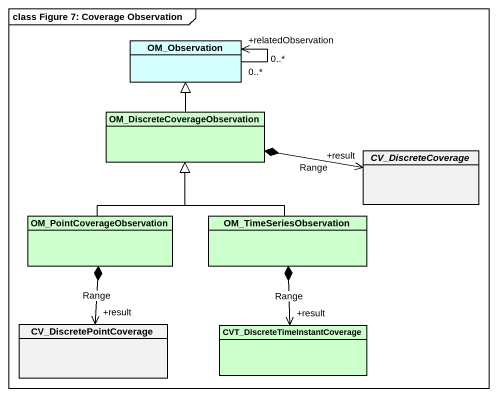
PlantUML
@startuml
mainframe class Figure 7: Coverage Observation
hide circle
hide empty members
class OM_Observation #D5FFFF
class "OM_DiscreteCoverageObservation" as OM_DiscreteCoverageObservati #CCFFCC
abstract class CV_DiscreteCoverage
class OM_PointCoverageObservation #CCFFCC
class OM_TimeSeriesObservation #CCFFCC
class CV_DiscretePointCoverage
class "CVT_DiscreteTimeInstantCoverage" as CVT_DiscreteTimeInstantCover #CCFFCC
OM_Observation "0..*" --> "+relatedObservation\n0..*" OM_Observation
OM_DiscreteCoverageObservati -up-|> OM_Observation
CV_DiscreteCoverage "+result" <-left-* OM_DiscreteCoverageObservati : Range
OM_PointCoverageObservation -up-|> OM_DiscreteCoverageObservati
OM_TimeSeriesObservation -up-|> OM_DiscreteCoverageObservati
OM_TimeSeriesObservation *--> "+result" CVT_DiscreteTimeInstantCover : Range
CV_DiscretePointCoverage "+result" <-up-* OM_PointCoverageObservation : Range
@enduml
